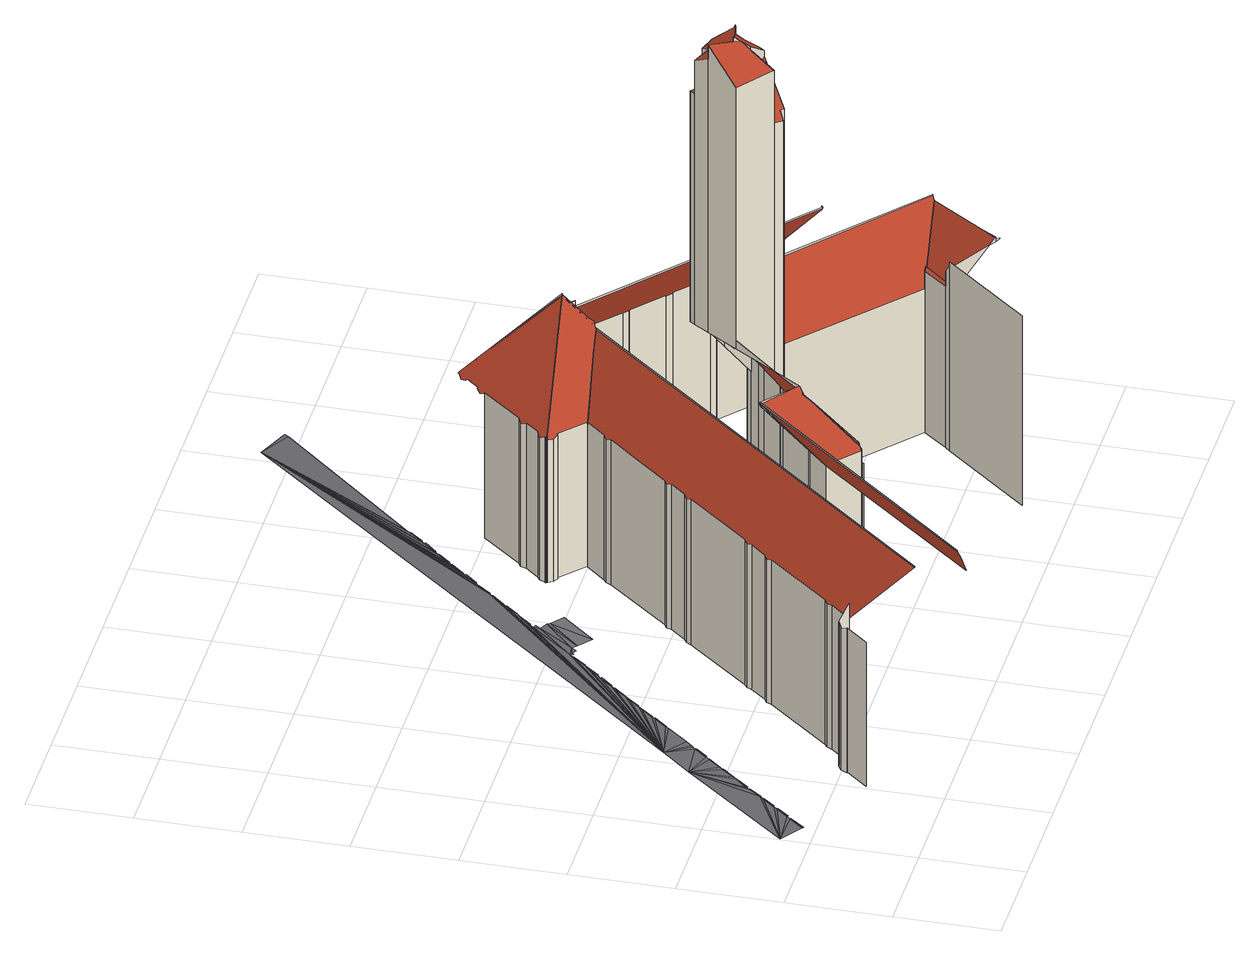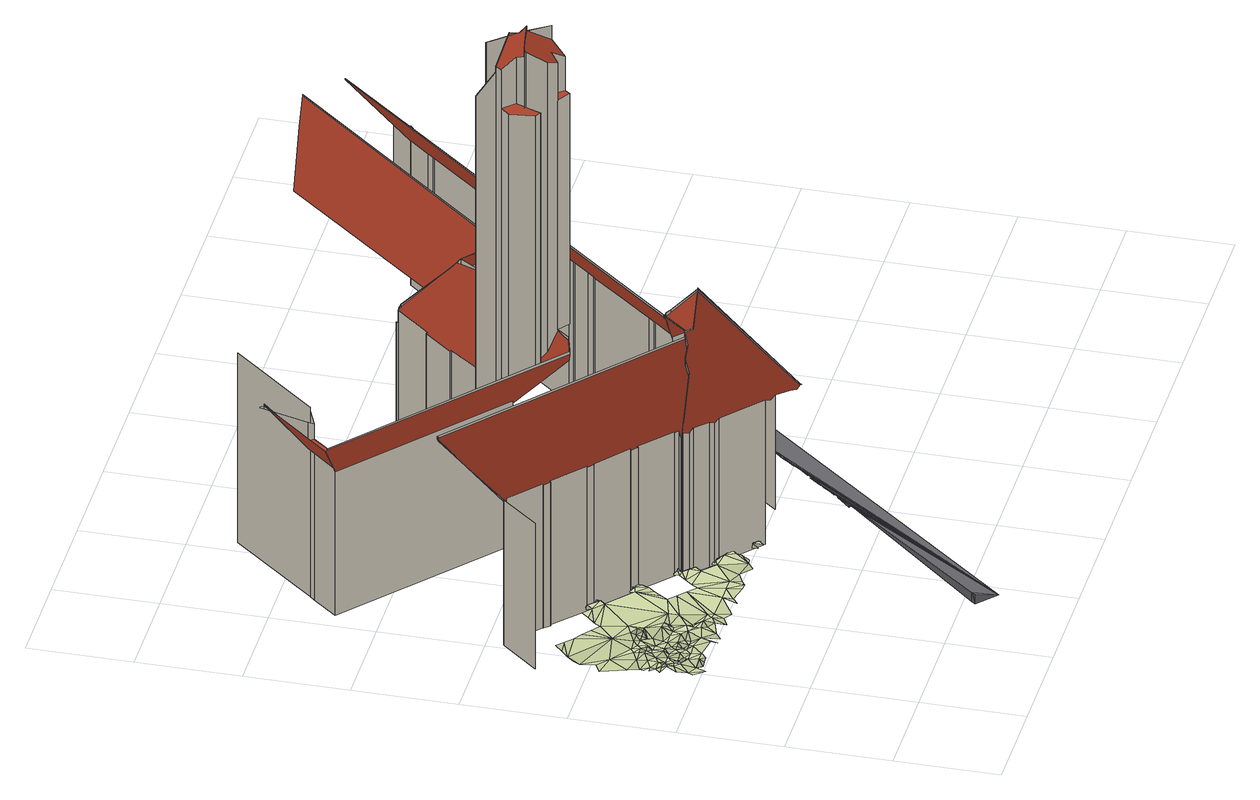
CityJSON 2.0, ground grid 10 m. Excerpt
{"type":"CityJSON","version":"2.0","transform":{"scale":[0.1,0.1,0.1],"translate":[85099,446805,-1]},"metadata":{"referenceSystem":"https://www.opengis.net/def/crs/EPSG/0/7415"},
"CityObjects":{
"building1":{"type":"Building","attributes":{"b3_dak_type":"slanted","b3_h_dak_50p":20.15,"b3_h_dak_70p":21.5,"b3_h_dak_max":52.27,"b3_h_dak_min":1.05,"b3_h_maaiveld":0.002,"b3_kas_warenhuis":false,"b3_mutatie_ahn3_ahn4":false,"b3_reconstructie_onvolledig":false,"b3_rmse_lod12":3.56,"b3_rmse_lod13":2.85,"b3_rmse_lod22":0.467,"b3_val3dity_lod12":"[]","b3_val3dity_lod13":"[]","b3_val3dity_lod22":"[303]","b3_volume_lod12":169744.66,"b3_volume_lod13":169475.98,"b3_volume_lod22":160186.91,"geconstateerd":false,"oorspronkelijkbouwjaar":1945,"status":"Pand in gebruik"},"children":["building1-1"]},
"building1-1":{"type":"BuildingPart","parents":["building1"],"geometry":[{"type":"MultiSurface","lod":"2.2","boundaries":[[[0,1,2,3]],[[4,5,1,0]],[[6,7,5,4]],[[8,9,7,6]],[[10,11,9,8]],[[12,13,14,11,10]],[[15,16,14,13]],[[17,18,16,15]],[[19,20,18,17]],[[21,22,20,19]],[[23,24,22,21]],[[25,26,24,23]],[[27,28,26,25]],[[29,30,28,27]],[[31,32,30,29]],[[33,34,35,36]],[[37,38,39,35,34,40]],[[41,42,32,31]],[[43,44,45,41,31,29,27,25,23,21,19,17,15,13,46,47,48,49,50,51,52,53,54]],[[45,55,42,41]],[[44,56,55,45]],[[43,57,56,44]],[[54,58,57,43]],[[59,60,47,46,61]],[[53,62,58,54]],[[38,63,39]],[[64,35,39]],[[63,38,65,66,67,68]],[[36,35,64,69,70]],[[52,71,62,53]],[[68,72,73,74,75,76,69,64,39,63]],[[67,66,77,78]],[[78,77,79,80]],[[81,67,78,80,82]],[[68,67,81,83,72]],[[80,79,84,82]],[[83,81,82,85]],[[70,69,76]],[[72,83,73]],[[86,74,73]],[[74,86,75]],[[87,76,75]],[[85,82,84,88,89]],[[76,87,90]],[[51,91,71,52]],[[50,92,91,51]],[[93,94,95,96]],[[97,98,94,93]],[[99,100,101,102]],[[96,95,100,99,103]],[[102,101,104,105]],[[106,107,98,97]],[[105,104,108,109]],[[89,88,110,111]],[[109,108,112,113]],[[114,115,116,117,90,87,75,86,73,83,85,89,111,118]],[[119,120,107,106]],[[49,121,122,92,50]],[[113,112,123,124]],[[125,126,120,119]],[[111,110,127,118]],[[124,123,122,121]],[[128,129,126,125]],[[117,130,90]],[[131,132,129,128]],[[118,127,133,114]],[[121,49,48]],[[134,135,136,99,102,105,109,113,124,121,48,60,137]],[[103,99,136,138]],[[114,133,139,115]],[[140,117,116,141,142]],[[143,144,132,131]],[[145,146,147,130,117,140]],[[138,148,149,150,151,152,153,154,155,156,157,143,131,128,125,119,106,97,93,96,103]],[[141,116,115,158]],[[142,141,159,160]],[[158,115,139,161,162]],[[160,163,164,145,140,142]],[[162,161,165,166]],[[146,145,164]],[[167,159,141,158,162,166]],[[157,144,143]],[[163,160,168]],[[169,164,163]],[[47,60,48]],[[170,171,172,147,146]],[[164,169,173]],[[60,59,137]],[[168,160,159,167,174]],[[175,176,134,137]],[[166,165,177,167]],[[134,176,178,135]],[[179,180,171,170]],[[181,182,172,171]],[[135,178,183,136]],[[163,168,174,184,185,186,173,169]],[[181,171,180,187]],[[188,189,179,170,146,164,173,190,191,192]],[[189,187,180,179]],[[187,193,182,181]],[[138,136,183,194,148]],[[195,196,183,178,176]],[[186,190,173]],[[174,167,177,197,198,184]],[[176,175,199,195]],[[188,200,201,193,187,189]],[[184,198,202,185]],[[185,202,203,186]],[[183,196,204]],[[190,186,203,205,191]],[[193,201,206,207]],[[191,205,208,192]],[[192,208,209,200,188]],[[210,211,212,208,205,203,202,198]],[[198,197,213,214,210]],[[212,215,209,208]],[[201,200,209,215,216,217,206]],[[204,196,195,218]],[[214,213,219,220]],[[210,214,221,216,211]],[[211,216,215,212]],[[218,195,199,222,223]],[[207,206,217,224]],[[216,221,225,217]],[[223,222,226,227,228]],[[224,217,225,229,230]],[[228,227,231,232]],[[232,231,233,234]],[[204,218,223,228,232,234,235,236,237,238,239,240,241,242,243,244,245,246,247,248,194,183]],[[243,249,250,244]],[[251,252,253,254,255]],[[234,233,256,235]],[[242,257,249,243]],[[241,258,257,242]],[[240,259,258,241]],[[220,219,260,261]],[[239,262,259,240]],[[263,264,265,266]],[[266,265,267,268]],[[268,267,269,256]],[[270,264,263]],[[235,256,269,271,236]],[[238,272,262,239]],[[237,272,238]],[[236,271,272,237]],[[221,214,220,261,273,274,275,229,225]],[[276,277,264,270]],[[278,279,226,222]],[[280,281,282,253,252]],[[283,284,281,280]],[[285,286,277,276]],[[287,288,286,285]],[[289,284,283,290]],[[291,292,288,287]],[[293,294,295,290]],[[294,293,296,297]],[[230,229,275,298]],[[295,294,299]],[[281,284,300,301]],[[266,268,256,233,231,227,226,279,302,303,304,305,306,307,308,309,310,311,312,313,314,291,287,285,276,270,263]],[[301,261,260,282,281]],[[314,315,292,291]],[[284,289,316,300]],[[289,290,295,299,274,316]],[[313,315,314]],[[312,317,315,313]],[[300,316,273,261,301]],[[311,317,312]],[[310,318,317,311]],[[309,319,318,310]],[[308,320,319,309]],[[307,321,320,308]],[[274,273,316]],[[306,322,321,307]],[[323,324,302,279,278]],[[302,324,303]],[[325,304,303]],[[305,326,322,306]],[[304,325,327,326,305]],[[328,329,327,325]],[[330,331,329,328]],[[332,331,330]],[[333,334,331,332]]],"semantics":{"surfaces":[{"type":"WallSurface","on_footprint_edge":true},{"type":"WallSurface","on_footprint_edge":false},{"type":"RoofSurface"}],"values":[0,0,0,0,0,0,0,0,0,0,0,0,0,0,0,1,2,0,2,0,0,0,0,1,0,1,1,0,1,0,2,0,0,2,1,0,1,1,1,1,1,1,0,1,0,0,0,0,0,0,0,0,0,0,0,2,0,0,0,0,0,0,0,1,0,0,1,2,1,0,1,0,1,2,1,1,0,2,0,1,2,0,1,1,1,1,1,1,1,1,0,1,1,1,1,2,2,2,1,1,1,2,1,0,1,1,1,1,1,1,1,1,1,2,0,1,2,1,0,1,1,1,1,1,1,1,1,1,2,0,0,1,0,0,0,0,0,0,0,0,0,0,0,0,0,2,0,1,0,1,0,0,1,0,1,1,1,1,2,2,0,0,1,2,0,0,1,0,0,0,0,0,1,0,1,1,1,0,0,0,0,0,0]}}]},
"road1":{"type":"Road","attributes":{"3df_class":"Road","bgt_status":"bestaand","bgt_functie":"voetpad","relatievehoogteligging":0,"bgt_fysiekvoorkomen":"open verharding","identificatienamespace":"NL.IMGeo","wegdeeloptalud":"false","plus_fysiekvoorkomen":"tegels","aantal_punten":0},"geometry":[{"type":"MultiSurface","lod":"1.2","boundaries":[[[335,336,337]],[[338,339,340]],[[341,342,340]],[[339,341,340]],[[343,339,338]],[[344,345,343]],[[346,347,344]],[[343,346,344]],[[348,349,350]],[[351,349,348]],[[346,336,348]],[[348,336,351]],[[352,353,354]],[[351,336,354]],[[354,336,352]],[[355,356,357]],[[358,356,355]],[[352,336,355]],[[359,360,361]],[[362,359,361]],[[358,336,361]],[[336,362,361]],[[355,336,358]],[[363,364,365]],[[362,336,365]],[[365,336,363]],[[366,367,368]],[[363,336,368]],[[368,336,366]],[[369,370,371]],[[372,369,371]],[[366,336,371]],[[371,336,372]],[[336,373,374]],[[373,336,375]],[[372,336,374]],[[375,336,376]],[[377,378,379]],[[380,378,377]],[[376,336,377]],[[381,380,377]],[[382,383,384]],[[380,381,382]],[[381,383,382]],[[385,386,387]],[[383,381,385]],[[381,386,385]],[[388,389,390]],[[389,391,390]],[[386,381,388]],[[388,381,389]],[[392,393,394]],[[393,395,394]],[[389,381,392]],[[392,381,393]],[[396,397,398]],[[397,399,398]],[[393,400,396]],[[396,400,397]],[[401,402,403]],[[404,402,401]],[[397,400,401]],[[400,404,401]],[[405,406,407]],[[408,406,405]],[[400,408,405]],[[404,400,405]],[[381,400,393]],[[336,381,377]],[[409,335,410]],[[411,412,410]],[[335,413,414]],[[335,409,413]],[[415,410,335]],[[415,335,416]],[[410,415,411]],[[417,416,418]],[[419,416,335]],[[419,335,420]],[[416,419,418]],[[421,420,422]],[[422,420,423]],[[423,420,335]],[[424,423,335]],[[425,424,426]],[[426,424,335]],[[427,426,335]],[[428,427,429]],[[430,431,432]],[[429,433,428]],[[335,429,427]],[[434,335,337]],[[335,434,429]],[[337,435,434]],[[337,336,436]],[[435,337,437]],[[438,439,436]],[[438,436,336]],[[430,438,336]],[[336,346,440]],[[336,431,430]],[[441,336,442]],[[336,441,431]],[[442,336,440]],[[441,442,443]],[[444,346,343]],[[444,445,440]],[[444,440,346]],[[338,444,343]],[[384,383,446]],[[446,383,385]],[[335,414,447]],[[447,413,448]],[[447,414,413]],[[448,413,409]],[[409,410,449]],[[449,412,450]],[[449,410,412]],[[450,412,411]],[[432,431,451]],[[451,441,452]],[[451,431,441]],[[452,441,443]]]}]},
"landuse1":{"type":"LandUse","attributes":{"3df_class":"Terrain","bgt_fysiekvoorkomen":"open verharding","bgt_status":"bestaand","identificatienamespace":"NL.IMGeo","onbegroeidterreindeeloptalud":"false","relatievehoogteligging":0,"aantal_punten":0},"geometry":[{"type":"MultiSurface","lod":"1.2","boundaries":[[[453,454,455]],[[454,456,455]],[[456,457,455]],[[454,458,456]],[[459,460,461]],[[459,462,460]],[[463,459,461]],[[459,463,464]],[[461,460,465]],[[460,462,465]],[[464,463,461]],[[465,462,466]],[[467,466,462]],[[468,465,466]],[[469,461,465]],[[464,461,469]],[[467,468,466]],[[470,468,467]],[[468,471,465]],[[472,464,469]],[[470,471,468]],[[465,471,469]],[[473,474,475]],[[476,477,478]],[[476,478,479]],[[473,475,480]],[[475,474,481]],[[471,482,469]],[[474,483,481]],[[478,477,484]],[[478,484,479]],[[477,485,484]],[[475,481,480]],[[479,486,483]],[[481,483,486]],[[469,482,487]],[[479,484,486]],[[485,488,484]],[[484,488,486]],[[489,471,480]],[[481,490,480]],[[481,486,490]],[[482,471,489]],[[486,488,490]],[[490,491,480]],[[489,492,482]],[[491,489,480]],[[493,494,495]],[[495,494,496]],[[496,494,497]],[[498,493,495]],[[489,499,492]],[[500,495,496]],[[497,500,496]],[[501,502,497]],[[501,503,502]],[[502,500,497]],[[495,500,498]],[[502,503,500]],[[491,504,489]],[[505,499,489]],[[503,506,500]],[[489,504,505]],[[506,498,500]],[[498,506,507]],[[499,505,508]],[[507,506,509]],[[505,504,510]],[[504,511,510]],[[508,505,512]],[[509,506,513]],[[514,515,516]],[[505,510,512]],[[517,516,515]],[[517,515,518]],[[518,515,519]],[[519,517,518]],[[520,516,517]],[[519,521,517]],[[522,521,519]],[[510,523,512]],[[524,513,506]],[[520,517,525]],[[521,525,517]],[[526,511,527]],[[524,506,520]],[[510,511,528]],[[522,525,521]],[[527,513,529]],[[526,528,511]],[[520,525,530]],[[531,532,525]],[[510,528,533]],[[526,527,529]],[[529,513,524]],[[532,530,525]],[[534,524,520]],[[520,530,535]],[[535,534,520]],[[533,528,536]],[[537,529,524]],[[526,538,528]],[[528,538,536]],[[539,526,529]],[[540,537,524]],[[538,526,541]],[[542,540,524]],[[543,529,537]],[[529,543,539]],[[536,538,544]],[[539,541,526]],[[534,542,524]],[[545,537,540]],[[546,538,541]],[[546,544,538]],[[547,543,537]],[[541,539,548]],[[537,545,547]],[[548,539,543]],[[549,545,540]],[[549,540,542]],[[546,541,550]],[[551,543,547]],[[552,541,548]],[[552,548,543]],[[551,547,545]],[[553,554,535]],[[535,554,534]],[[551,545,549]],[[542,534,555]],[[541,556,550]],[[556,541,552]],[[557,555,534]],[[555,558,542]],[[554,553,559]],[[543,551,560]],[[543,560,552]],[[542,561,549]],[[562,546,550]],[[549,563,551]],[[534,554,557]],[[558,564,542]],[[565,558,555]],[[555,557,565]],[[559,566,554]],[[552,560,556]],[[556,562,550]],[[565,567,558]],[[542,564,561]],[[567,564,558]],[[549,568,563]],[[549,561,568]],[[560,551,569]],[[563,569,551]],[[570,567,565]],[[571,565,557]],[[570,564,567]],[[557,554,571]],[[564,570,561]],[[565,571,570]],[[572,556,560]],[[572,562,556]],[[560,569,573]],[[569,563,574]],[[568,574,563]],[[570,575,561]],[[561,575,568]],[[576,577,566]],[[554,566,577]],[[578,579,576]],[[560,573,580]],[[581,570,571]],[[582,571,554]],[[583,562,572]],[[572,560,580]],[[569,584,573]],[[575,574,568]],[[584,569,574]],[[570,585,575]],[[581,585,570]],[[582,581,571]],[[580,573,586]],[[579,577,576]],[[573,584,586]],[[587,584,574]],[[572,580,586]],[[575,588,574]],[[574,588,587]],[[589,585,581]],[[590,584,587]],[[581,582,589]],[[582,554,591]],[[586,584,592]],[[585,593,575]],[[584,590,592]],[[572,586,594]],[[593,588,575]],[[595,572,596]],[[589,597,585]],[[592,598,586]],[[554,577,599]],[[587,600,590]],[[585,597,593]],[[594,596,572]],[[582,601,589]],[[594,586,598]],[[600,587,588]],[[590,600,592]],[[601,597,589]],[[591,554,599]],[[598,592,602]],[[593,603,588]],[[604,601,582]],[[605,593,597]],[[602,592,600]],[[594,598,602]],[[588,606,600]],[[605,597,601]],[[588,603,606]],[[607,603,593]],[[605,607,593]],[[582,591,604]],[[600,608,602]],[[609,605,601]],[[606,608,600]],[[594,610,596]],[[604,609,601]],[[594,602,611]],[[612,606,603]],[[613,607,605]],[[609,613,605]],[[614,603,607]],[[612,608,606]],[[599,577,615]],[[602,608,611]],[[614,612,603]],[[611,610,594]],[[614,607,613]],[[608,612,616]],[[617,609,604]],[[611,608,618]],[[604,591,617]],[[613,609,617]],[[608,616,618]],[[619,591,599]],[[616,612,620]],[[614,613,621]],[[622,612,614]],[[618,616,620]],[[610,611,623]],[[611,618,623]],[[617,621,613]],[[620,612,624]],[[624,612,622]],[[618,620,623]],[[591,619,625]],[[622,614,626]],[[626,614,621]],[[627,610,628]],[[629,617,591]],[[610,623,628]],[[623,620,630]],[[620,624,630]],[[631,624,622]],[[617,632,621]],[[631,622,626]],[[625,629,591]],[[633,627,628]],[[630,624,634]],[[631,634,624]],[[623,630,635]],[[621,636,626]],[[629,632,617]],[[637,631,626]],[[623,638,628]],[[633,628,639]],[[621,632,636]],[[630,634,635]],[[631,640,634]],[[635,638,623]],[[637,640,631]],[[626,641,637]],[[638,639,628]],[[636,641,626]],[[635,634,642]],[[640,642,634]],[[643,640,637]],[[644,636,632]],[[641,643,637]],[[638,645,639]],[[646,642,640]],[[636,647,641]],[[643,646,640]],[[635,642,648]],[[638,635,648]],[[649,643,641]],[[649,646,643]],[[642,646,650]],[[648,651,638]],[[650,648,642]],[[652,651,648]]]}]}
},
"vertices":[
[122,95,164],[122,95,10],[103,73,10],[103,73,164],[121,95,164],[121,95,10],[124,101,162],[124,101,10],[129,104,164],[129,104,10],[130,105,164],[130,105,10],[138,97,180],[138,97,164],[138,97,10],[155,117,164],[155,117,10],[158,122,163],[158,122,10],[162,125,164],[162,125,10],[215,187,164],[215,187,10],[217,192,163],[217,192,10],[222,195,164],[222,195,10],[235,210,165],[235,210,10],[237,215,163],[237,215,10],[241,218,165],[241,218,10],[178,7,225],[178,7,224],[374,235,223],[374,235,225],[241,14,163],[379,176,163],[379,181,168],[199,9,204],[294,280,165],[294,280,10],[314,303,165],[301,288,165],[297,285,163],[143,38,224],[458,407,224],[445,406,212],[397,400,165],[380,381,165],[376,378,163],[373,373,165],[321,311,164],[316,308,163],[297,285,10],[301,288,10],[314,303,10],[316,308,10],[458,407,226],[458,407,225],[143,38,225],[321,311,10],[379,176,164],[374,235,221],[379,176,10],[409,151,10],[409,151,150],[409,151,164],[374,236,223],[374,236,225],[373,373,10],[412,154,171],[408,194,209],[406,204,218],[407,204,219],[409,208,225],[410,150,10],[410,150,150],[411,149,10],[411,149,150],[412,154,150],[412,151,150],[412,154,168],[412,151,10],[412,151,164],[406,204,219],[409,208,220],[442,185,10],[442,185,164],[427,235,225],[376,378,10],[380,381,10],[363,431,165],[363,431,10],[364,430,10],[364,430,166],[364,432,165],[364,432,10],[365,430,165],[365,430,10],[364,429,10],[364,429,163],[365,430,167],[367,425,10],[367,425,161],[366,437,162],[366,437,10],[372,422,10],[372,422,163],[442,184,10],[442,184,163],[373,423,10],[373,423,164],[466,213,164],[490,242,165],[483,249,179],[455,277,234],[466,212,163],[371,440,165],[371,440,10],[397,400,162],[397,400,10],[398,401,10],[398,401,164],[382,453,165],[382,453,10],[466,212,10],[384,459,162],[384,459,10],[455,277,225],[389,462,165],[389,462,10],[466,213,10],[461,410,231],[460,414,234],[457,438,258],[458,408,226],[457,438,259],[490,242,10],[455,277,504],[483,249,453],[483,249,509],[422,501,165],[422,501,10],[476,308,532],[476,308,517],[476,308,225],[450,531,166],[449,532,165],[448,531,165],[443,528,162],[440,523,164],[441,522,165],[430,509,165],[429,510,164],[425,506,162],[422,501,164],[490,242,452],[489,272,483],[489,272,524],[494,246,10],[494,246,460],[492,282,530],[488,288,531],[497,243,10],[497,243,460],[516,266,501],[489,272,527],[488,288,536],[486,323,507],[486,323,471],[486,323,225],[499,289,530],[516,266,507],[461,410,226],[461,410,227],[516,266,10],[460,414,231],[494,312,515],[494,312,470],[490,328,471],[490,328,225],[457,438,256],[521,272,507],[513,284,518],[516,292,521],[502,320,470],[512,313,515],[502,320,510],[516,292,529],[518,293,529],[517,294,527],[502,320,225],[450,531,165],[484,438,227],[482,440,231],[521,272,10],[521,272,466],[484,438,226],[512,313,207],[502,320,224],[513,284,468],[516,292,468],[482,440,232],[518,293,468],[513,332,223],[513,332,226],[517,294,468],[517,294,184],[529,281,466],[527,305,467],[523,309,468],[529,281,10],[529,281,154],[523,309,191],[527,305,183],[525,336,213],[484,438,232],[534,286,10],[534,286,164],[527,305,178],[489,434,226],[489,434,232],[525,336,226],[525,336,209],[489,434,224],[496,438,214],[496,438,222],[536,339,223],[536,339,226],[504,438,206],[504,438,214],[510,443,195],[510,443,203],[547,446,166],[550,446,164],[549,447,164],[549,447,163],[546,452,162],[540,454,164],[528,466,164],[524,470,162],[519,473,164],[480,506,164],[477,510,163],[471,513,165],[459,524,164],[455,529,163],[519,473,10],[480,506,10],[659,129,212],[659,129,208],[659,129,10],[587,45,10],[587,45,212],[547,446,158],[524,470,10],[528,466,10],[540,454,10],[684,158,10],[684,158,163],[546,452,10],[550,439,163],[550,439,10],[546,442,10],[546,442,163],[549,445,10],[549,445,158],[547,446,10],[550,439,164],[550,446,10],[549,447,10],[692,159,171],[741,163,221],[743,165,225],[581,412,164],[581,412,10],[700,256,226],[700,256,224],[664,134,198],[664,134,182],[664,134,10],[667,129,201],[667,129,181],[581,413,163],[581,413,10],[587,408,163],[587,408,10],[667,129,173],[684,98,219],[587,407,164],[587,407,10],[686,93,222],[686,93,225],[686,93,227],[688,90,224],[688,90,225],[743,165,226],[698,108,225],[692,159,182],[684,158,182],[701,257,222],[698,283,196],[694,317,163],[693,318,163],[692,318,164],[661,344,164],[661,345,163],[656,350,163],[655,349,164],[624,376,164],[624,376,163],[618,381,163],[618,381,164],[618,381,10],[692,159,172],[624,376,10],[655,349,10],[656,350,10],[661,345,10],[661,344,10],[692,318,10],[701,257,226],[701,257,223],[694,317,161],[693,318,10],[694,317,10],[695,316,164],[695,316,10],[697,317,164],[697,317,10],[697,317,165],[728,353,165],[728,353,10],
[513,729,10],[117,263,9],[329,475,13],[291,412,14],[264,378,13],[293,410,14],[277,367,13],[305,400,14],[259,382,13],[252,380,12],[255,377,13],[249,381,12],[251,378,12],[246,377,12],[236,364,12],[247,377,12],[236,365,12],[222,349,12],[223,349,12],[233,361,12],[219,346,11],[209,333,12],[220,345,12],[209,333,11],[196,317,11],[207,330,11],[206,330,11],[196,318,11],[182,302,11],[183,302,11],[193,314,11],[169,287,11],[169,286,11],[180,299,11],[156,270,11],[167,283,11],[167,284,11],[156,271,11],[136,247,11],[153,267,11],[131,241,11],[129,239,11],[126,236,11],[116,223,11],[126,235,11],[115,224,11],[91,234,9],[112,220,11],[102,208,11],[113,220,11],[99,205,11],[89,192,11],[100,204,11],[86,189,11],[75,177,11],[86,188,11],[76,176,11],[72,173,11],[62,161,12],[73,173,11],[62,160,12],[59,158,12],[48,145,12],[59,157,12],[49,145,12],[1,128,10],[46,142,12],[36,129,12],[46,141,12],[35,130,12],[32,126,12],[21,111,12],[33,126,12],[20,112,12],[409,569,15],[407,566,15],[397,553,15],[408,566,15],[529,708,20],[532,712,20],[396,553,15],[393,550,15],[394,549,15],[383,537,15],[383,537,14],[380,534,14],[380,533,14],[370,521,14],[369,522,14],[366,518,14],[367,518,14],[356,506,14],[353,503,14],[354,502,14],[343,490,13],[313,456,13],[303,443,13],[313,455,13],[343,490,14],[340,487,12],[340,487,13],[326,471,13],[330,474,13],[316,459,13],[327,471,13],[286,424,12],[300,440,13],[289,428,12],[290,427,12],[284,417,13],[288,422,13],[102,208,10],[532,712,10],[529,708,10],[407,566,13],[408,566,13],[303,443,12],[300,440,12],
[480,506,12],[492,495,12],[488,502,18],[493,497,18],[493,507,18],[500,504,18],[506,483,12],[508,482,18],[513,487,18],[519,473,12],[513,492,16],[514,492,18],[518,477,18],[523,472,17],[524,470,12],[528,472,18],[528,502,19],[527,466,12],[535,475,18],[521,501,18],[541,455,12],[546,452,12],[543,457,18],[546,443,12],[550,439,12],[548,442,18],[550,446,12],[548,463,18],[548,452,18],[543,497,16],[549,447,12],[553,442,18],[552,437,12],[553,447,18],[533,507,17],[560,446,18],[558,492,17],[566,453,18],[572,460,18],[553,502,15],[578,415,12],[581,413,12],[583,417,18],[583,412,18],[587,408,12],[586,424,18],[563,507,19],[588,412,18],[587,407,12],[588,407,18],[589,405,12],[578,467,19],[573,492,19],[597,414,19],[592,431,18],[573,507,21],[598,438,19],[588,492,19],[587,459,19],[588,502,19],[604,445,20],[618,381,12],[618,382,12],[615,383,12],[618,387,19],[618,382,19],[624,376,12],[623,392,19],[628,377,19],[626,374,12],[593,507,18],[628,452,21],[634,383,19],[623,487,22],[595,452,19],[618,492,20],[628,462,21],[654,390,18],[642,376,19],[648,383,19],[613,507,19],[658,422,22],[660,397,19],[623,502,20],[643,457,19],[628,492,23],[638,477,19],[643,452,21],[638,487,25],[658,437,22],[643,472,21],[633,507,20],[648,457,21],[638,497,24],[648,462,20],[643,477,20],[653,452,23],[643,492,22],[653,462,19],[648,482,23],[667,390,18],[678,412,20],[663,432,24],[648,487,24],[668,427,22],[663,437,22],[675,384,18],[658,477,25],[668,447,19],[653,502,23],[663,462,21],[668,442,18],[668,432,20],[683,378,17],[668,437,20],[668,457,17],[663,472,24],[673,437,18],[678,432,20],[668,492,26],[668,477,21],[673,462,20],[678,452,18],[690,371,17],[711,379,16],[698,365,18],[704,372,17],[668,482,21],[683,437,19],[688,432,18],[658,507,21],[673,472,22],[683,447,20],[673,482,20],[678,467,19],[683,462,20],[688,442,20],[678,472,20],[708,417,17],[678,477,19],[688,452,20],[678,487,23],[668,507,23],[673,502,27],[688,447,22],[678,482,20],[718,392,14],[683,472,20],[693,442,23],[683,482,21],[688,462,20],[698,437,21],[693,447,21],[688,467,18],[693,452,20],[688,477,21],[698,442,22],[688,497,23],[688,487,21],[693,467,17],[698,447,22],[698,457,19],[717,386,16],[693,477,18],[708,442,20],[693,482,19],[718,407,16],[698,477,18],[708,452,21],[703,467,18],[698,487,22],[703,472,21],[728,412,16],[708,462,21],[693,502,22],[698,497,23],[723,437,18],[703,482,21],[708,467,20],[718,447,17],[698,502,21],[708,477,22],[708,482,22],[718,457,21],[713,467,22],[708,497,20],[703,502,19],[713,472,23],[718,462,20],[713,477,22],[718,467,22],[723,452,20],[708,502,22],[718,472,24],[723,457,20],[718,492,20],[723,467,20],[723,482,23],[713,507,21],[723,497,22]
]}
